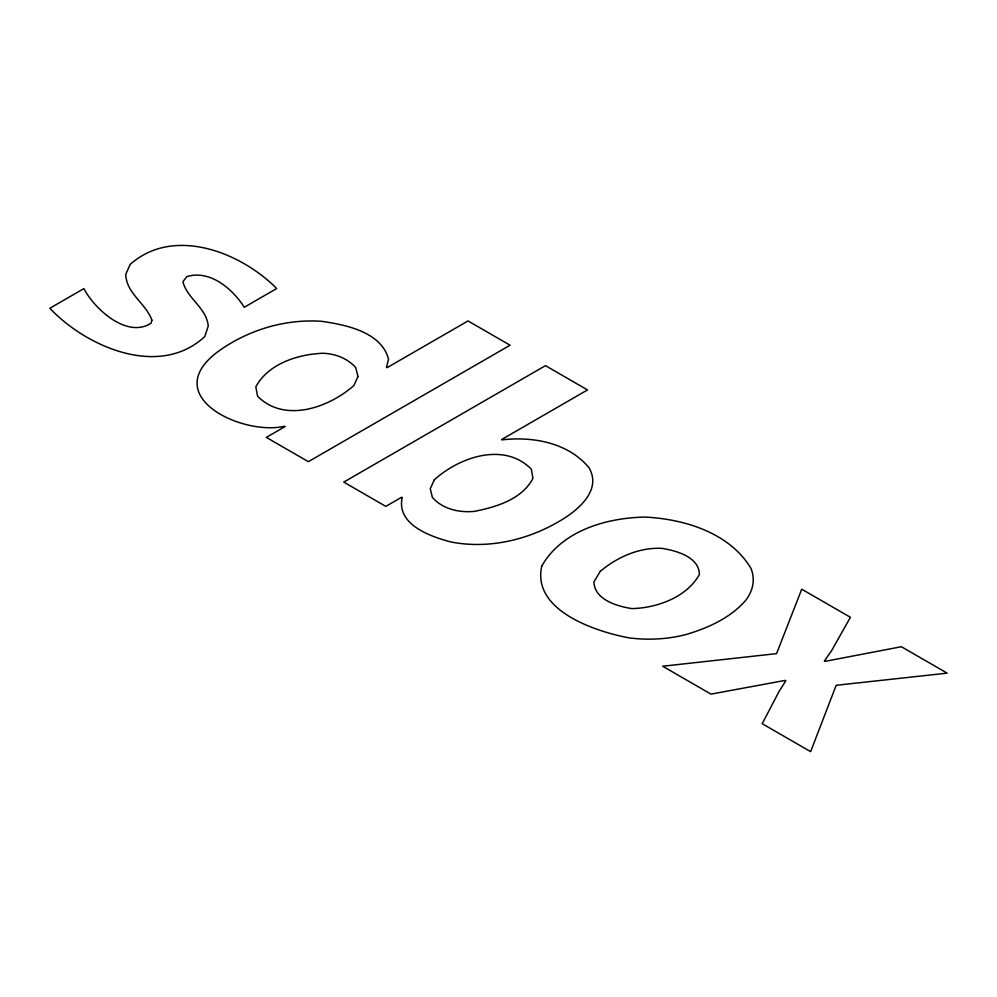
<?xml version="1.0" encoding="UTF-8"?>
<svg xmlns="http://www.w3.org/2000/svg" width="997" height="997" viewBox="0 0 997 997"><rect width="100%" height="100%" fill="white"/><g stroke="black" fill="none" stroke-linecap="round" stroke-linejoin="round"><path stroke-width="1.5" d="M402.165 497.54C396.27 524.808 430.617 536.61 451.23 542.044C487.545 548.986 525.618 540.598 557.448 522.353C575.718 512.159 602.736 491.297 589.003 467.755C568.39 442.705 532.909 436.225 502.089 439.851M386.475 367.419L388.543 359.07C381.228 331.839 345.647 324.748 321.47 321.296C284.619 318.803 247.48 330.157 217.695 351.829C158.099 396.42 242.483 436.001 284.556 426.255M785.885 680.677L779.243 691.12L762.207 723.697L810.636 751.651L836.184 685.288L947.15 673.149L901.375 646.717L824.88 661.397M824.345 661.086L831.66 650.567L850.416 617.305L801.725 589.19L776.576 653.633L662.681 666.233L710.986 694.124L785.362 680.365M285.08 426.566L266.324 437.396L308.372 461.673L510.078 345.211L468.029 320.947L386.998 367.719M401.641 497.241L385.802 506.376L343.766 482.099L545.471 365.65L587.507 389.927L501.566 439.552M541.745 566.196C531.737 610.65 595.894 631.699 629.032 637.856A89.468 51.657 0 0 0 686.684 634.341C708.443 627.761 730.303 617.978 745.532 600.543A87.798 50.685 0 0 0 751.015 568.477C729.829 532.884 684.615 519.101 645.321 517.094C606.874 517.642 561.623 530.641 541.745 566.196M151.905 320.174L151.108 323.165C126.968 338.88 94.341 308.858 83.91 288.607L49.85 308.272C86.278 346.906 159.246 378.81 204.784 336.575L208.248 325.969C206.454 307.699 187.087 298.539 182.9 281.69L186.888 276.618C209.943 269.477 232.75 288.98 244.24 307.275L276.705 288.532C240.813 252.253 173.528 225.808 130.146 264.442L125.759 274.349C126.32 293.579 145.986 303.4 151.905 320.174M357.998 376.48L353.873 385.54C328.723 407.748 284.481 423.351 257.575 396.208L255.818 386.774C268.492 363.581 297.916 354.271 323.003 353.262C335.279 353.711 347.392 358.259 355.705 367.557L357.998 376.48M434.331 479.781L430.243 488.704L432.411 497.453C442.805 509.255 459.305 512.819 474.422 511.374C496.219 507.037 521.954 499.372 532.959 478.336L531.301 469.138C504.096 441.634 459.555 456.987 434.331 479.781M600.256 571.356L593.925 581.874C594.312 599.633 617.305 606.413 631.948 608.594C656.948 608.02 686.771 597.265 699.408 574.471C699.109 556.874 676.103 550.568 661.734 548.35C639.139 547.316 617.33 557.024 600.256 571.356"/></g></svg>
